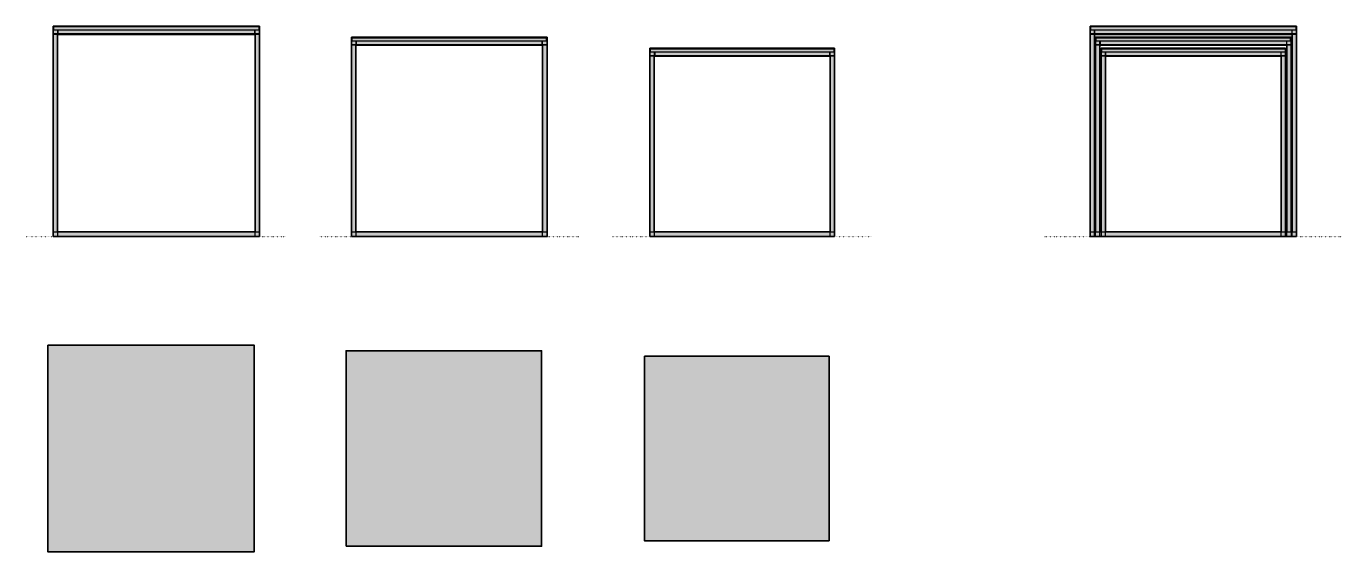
# Model space of a CAD drawing. Header units: millimetres. Extents: x 0 to 1796, y -431 to 287.
import ezdxf

# ---------------------------------------------------------------- set-up
doc = ezdxf.new("R2010")
doc.units = ezdxf.units.MM
doc.linetypes.add('Dots', pattern=[1, 0, -1])
doc.layers.add('Blocks', color=7, linetype='Continuous')
doc.layers.add('Blocks$Fill', color=7, linetype='Continuous', true_color=0xffffff)
for name, color, linetype, lineweight, true_color in [('Blocks$Inner', 7, 'Continuous', 25, 0x007f00), ('Blocks$Outline', 7, 'Continuous', 35, 0xff3f3f), ('Groud', 7, 'Dots', 25, 0x243775)]:
    doc.layers.add(name, color=color, linetype=linetype, lineweight=lineweight, true_color=true_color)

# ---------------------------------------------------------------- blocks, each defined once
blk = doc.blocks.new('PK71 Side Table Top')
at = {"layer": 'Blocks$Fill'}
blk.add_hatch(color=256, dxfattribs=at).paths.add_polyline_path([(0, 282), (282, 282), (282, 0), (0, 0)], flags=0)
at = {"layer": 'Blocks$Inner'}
blk.add_lwpolyline([(0, 282), (282, 282), (282, 0), (0, 0)], close=True, dxfattribs=at)
at = {"layer": 'Blocks$Outline'}
blk.add_lwpolyline([(0, 282), (282, 282), (282, 0), (0, 0)], close=True, dxfattribs=at)
blk = doc.blocks.new('PK71 Side Table Top M')
at = {"layer": 'Blocks$Fill'}
blk.add_hatch(color=256, dxfattribs=at).paths.add_polyline_path([(0, 0), (0, 267), (267, 267), (267, 0)], flags=0)
at = {"layer": 'Blocks$Inner'}
blk.add_lwpolyline([(0, 0), (267, 0), (267, 267), (0, 267)], close=True, dxfattribs=at)
at = {"layer": 'Blocks$Outline'}
blk.add_lwpolyline([(0, 0), (0, 267), (267, 267), (267, 0)], close=True, dxfattribs=at)
blk = doc.blocks.new('PK71 Side Table Top S')
at = {"layer": 'Blocks$Fill'}
blk.add_hatch(color=256, dxfattribs=at).paths.add_polyline_path([(0, 252), (252, 252), (252, 0), (0, 0)], flags=0)
at = {"layer": 'Blocks$Inner'}
blk.add_lwpolyline([(0, 252), (252, 252), (252, 0), (0, 0)], close=True, dxfattribs=at)
at = {"layer": 'Blocks$Outline'}
blk.add_lwpolyline([(0, 252), (252, 252), (252, 0), (0, 0)], close=True, dxfattribs=at)
blk = doc.blocks.new('PK71 Side Table Side')
at = {"layer": 'Blocks$Fill'}
h = blk.add_hatch(color=256, dxfattribs=at)
h.paths.add_polyline_path([(343.6, 287), (61.6, 287), (61.6, 0), (343.6, 0)], flags=0)
h.paths.add_polyline_path([(69.1, 272), (69.1, 6), (67.6, 6), (67.6, 276), (337.6, 276), (337.6, 6), (336.1, 6), (336.1, 272)], flags=0)
h.paths.add_polyline_path([(76.6, 257), (76.6, 6), (75.1, 6), (75.1, 261), (330.1, 261), (330.1, 6), (328.6, 6), (328.6, 257)], flags=0)
h.paths.add_polyline_path([(82.6, 6), (82.6, 246), (322.6, 246), (322.6, 6)], flags=0)
at = {"layer": 'Blocks$Inner'}
for p, q in [((61.6, 282), (343.6, 282)), ((61.6, 277), (343.6, 277)), ((343.6, 276), (61.6, 276)), ((67.6, 0), (67.6, 282)), ((68.1, 277), (68.1, 282)), ((69.7, 267), (69.7, 271.5)), ((335.4, 267), (335.4, 271.5)), ((337.1, 282), (337.1, 277)), ((337.6, 0), (337.6, 282)), ((69.1, 267), (336.1, 267)), ((69.1, 262), (336.1, 262)), ((336.1, 261), (69.1, 261)), ((75.1, 0), (75.1, 267)), ((75.6, 262), (75.6, 267)), ((76.6, 252), (328.6, 252)), ((82.6, 0), (82.6, 252)), ((83.1, 247), (83.1, 252)), ((322.1, 252), (322.1, 247)), ((322.6, 0), (322.6, 252)), ((327.9, 256.5), (327.9, 252)), ((329.6, 267), (329.6, 262)), ((330.1, 0), (330.1, 267)), ((76.6, 247), (328.6, 247)), ((328.6, 246), (76.6, 246)), ((61.6, 6), (343.6, 6))]:
    blk.add_line(p, q, dxfattribs=at)
for points in [[(342.9, 282), (342.9, 287), (343.6, 286.3), (61.6, 286.3), (62.2, 287), (62.2, 282)], [(69.1, 0), (69.1, 272), (336.1, 272), (336.1, 0)], [(328.6, 0), (328.6, 257), (76.6, 257), (76.6, 0)], [(77.2, 256.5), (327.9, 256.5), (328.6, 255.8), (76.6, 255.8), (77.2, 256.5), (77.2, 252)]]:
    blk.add_lwpolyline(points, dxfattribs=at)
for points in [[(343.6, 0), (61.6, 0), (61.6, 287), (343.6, 287)], [(336.1, 270.8), (69.1, 270.8), (69.7, 271.5), (335.4, 271.5)]]:
    blk.add_lwpolyline(points, close=True, dxfattribs=at)
at = {"layer": 'Blocks$Outline'}
for points in [[(343.6, 287), (61.6, 287)], [(61.6, 287), (61.6, 0)], [(67.6, 6), (67.6, 276)], [(67.6, 276), (337.6, 276)], [(69.1, 272), (69.1, 6)], [(336.1, 272), (69.1, 272)], [(336.1, 6), (336.1, 272)], [(337.6, 276), (337.6, 6)], [(343.6, 0), (343.6, 287)], [(75.1, 6), (75.1, 261)], [(75.1, 261), (330.1, 261)], [(76.6, 257), (76.6, 6)], [(328.6, 257), (76.6, 257)], [(328.6, 6), (328.6, 257)], [(330.1, 261), (330.1, 6)], [(82.6, 6), (82.6, 246)], [(82.6, 246), (322.6, 246)], [(322.6, 246), (322.6, 6)], [(61.6, 0), (343.6, 0)], [(69.1, 6), (67.6, 6)], [(76.6, 6), (75.1, 6)], [(322.6, 6), (82.6, 6)], [(330.1, 6), (328.6, 6)], [(337.6, 6), (336.1, 6)]]:
    blk.add_lwpolyline(points, dxfattribs=at)
blk = doc.blocks.new('PK71 Side Table Side L')
at = {"layer": 'Blocks$Fill'}
h = blk.add_hatch(color=256, dxfattribs=at)
h.paths.add_polyline_path([(36.6, 287), (318.6, 287), (318.6, 0), (36.6, 0)], flags=0)
h.paths.add_polyline_path([(42.6, 276), (42.6, 6), (312.6, 6), (312.6, 276)], flags=0)
at = {"layer": 'Blocks$Inner'}
for p, q in [((36.6, 282), (318.6, 282)), ((36.6, 277), (318.6, 277)), ((318.6, 276), (36.6, 276)), ((42.6, 282), (42.6, 0)), ((43.1, 282), (43.1, 277)), ((312.1, 277), (312.1, 282)), ((312.6, 0), (312.6, 282)), ((36.6, 6), (318.6, 6))]:
    blk.add_line(p, q, dxfattribs=at)
blk.add_lwpolyline([(318.6, 287), (36.6, 287), (36.6, 0), (318.6, 0)], close=True, dxfattribs=at)
blk.add_lwpolyline([(317.9, 282), (317.9, 287), (318.6, 286.3), (36.6, 286.3), (37.2, 287), (37.2, 282)], dxfattribs=at)
at = {"layer": 'Blocks$Outline'}
for points in [[(36.6, 287), (318.6, 287)], [(36.6, 0), (36.6, 287)], [(42.6, 276), (42.6, 6)], [(312.6, 276), (42.6, 276)], [(312.6, 6), (312.6, 276)], [(318.6, 287), (318.6, 0)], [(318.6, 0), (36.6, 0)], [(42.6, 6), (312.6, 6)]]:
    blk.add_lwpolyline(points, dxfattribs=at)
blk = doc.blocks.new('PK71 Side Table Side M')
at = {"layer": 'Blocks$Fill'}
h = blk.add_hatch(color=256, dxfattribs=at)
h.paths.add_polyline_path([(44.1, 272), (311.1, 272), (311.1, 0), (44.1, 0)], flags=0)
h.paths.add_polyline_path([(50.1, 261), (50.1, 6), (305.1, 6), (305.1, 261)], flags=0)
at = {"layer": 'Blocks$Inner'}
for p, q in [((44.7, 271.5), (44.7, 267)), ((310.4, 267), (310.4, 271.5)), ((44.1, 267), (311.1, 267)), ((44.1, 262), (311.1, 262)), ((311.1, 261), (44.1, 261)), ((50.1, 267), (50.1, 0)), ((50.6, 267), (50.6, 262)), ((304.6, 262), (304.6, 267)), ((305.1, 0), (305.1, 267)), ((44.1, 6), (311.1, 6))]:
    blk.add_line(p, q, dxfattribs=at)
for points in [[(311.1, 0), (44.1, 0), (44.1, 272), (311.1, 272)], [(310.4, 271.5), (311.1, 270.8), (44.1, 270.8), (44.7, 271.5)]]:
    blk.add_lwpolyline(points, close=True, dxfattribs=at)
at = {"layer": 'Blocks$Outline'}
for points in [[(44.1, 272), (311.1, 272)], [(44.1, 0), (44.1, 272)], [(311.1, 272), (311.1, 0)], [(50.1, 261), (50.1, 6)], [(305.1, 261), (50.1, 261)], [(305.1, 6), (305.1, 261)], [(311.1, 0), (44.1, 0)], [(50.1, 6), (305.1, 6)]]:
    blk.add_lwpolyline(points, dxfattribs=at)
blk = doc.blocks.new('PK71 Side Table Side Small')
at = {"layer": 'Blocks$Fill'}
h = blk.add_hatch(color=256, dxfattribs=at)
h.paths.add_polyline_path([(51.6, 257), (303.6, 257), (303.6, 0), (51.6, 0)], flags=0)
h.paths.add_polyline_path([(297.6, 246), (57.6, 246), (57.6, 6), (297.6, 6)], flags=0)
at = {"layer": 'Blocks$Inner'}
for p, q in [((51.6, 252), (303.6, 252)), ((52.2, 252), (52.2, 256.5)), ((57.6, 252), (57.6, 0)), ((58.1, 252), (58.1, 247)), ((297.1, 247), (297.1, 252)), ((297.6, 0), (297.6, 252)), ((302.9, 256.5), (302.9, 252)), ((51.6, 247), (303.6, 247)), ((303.6, 246), (51.6, 246)), ((51.6, 6), (303.6, 6))]:
    blk.add_line(p, q, dxfattribs=at)
for points in [[(51.6, 257), (303.6, 257), (303.6, 0), (51.6, 0)], [(303.6, 255.8), (51.6, 255.8), (52.2, 256.5), (302.9, 256.5)]]:
    blk.add_lwpolyline(points, close=True, dxfattribs=at)
at = {"layer": 'Blocks$Outline'}
for points in [[(51.6, 257), (303.6, 257)], [(51.6, 0), (51.6, 257)], [(303.6, 257), (303.6, 0)], [(297.6, 246), (57.6, 246)], [(57.6, 246), (57.6, 6)], [(297.6, 6), (297.6, 246)], [(303.6, 0), (51.6, 0)], [(57.6, 6), (297.6, 6)]]:
    blk.add_lwpolyline(points, dxfattribs=at)

msp = doc.modelspace()

# ---------------------------------------------------------------- linework, layer by layer
at = {"layer": 'Groud'}
for points in [[(0, 0), (355.1, 0)], [(400, 0), (755.1, 0)], [(800, 0), (1155.1, 0)], [(1391.1, 0), (1796.3, 0)]]:
    msp.add_lwpolyline(points, dxfattribs=at)

# ---------------------------------------------------------------- block references
at = {"layer": 'Blocks'}
for name, p in [('PK71 Side Table Side L', (0, 0)), ('PK71 Side Table Side M', (400, 0)), ('PK71 Side Table Side', (1391.1, 0)), ('PK71 Side Table Side Small', (800, 0)), ('PK71 Side Table Top', (29.2, -430.8)), ('PK71 Side Table Top M', (436.7, -423.3)), ('PK71 Side Table Top S', (844.2, -415.8))]:
    msp.add_blockref(name, p, dxfattribs=at)

doc.saveas('drawing.dxf')
